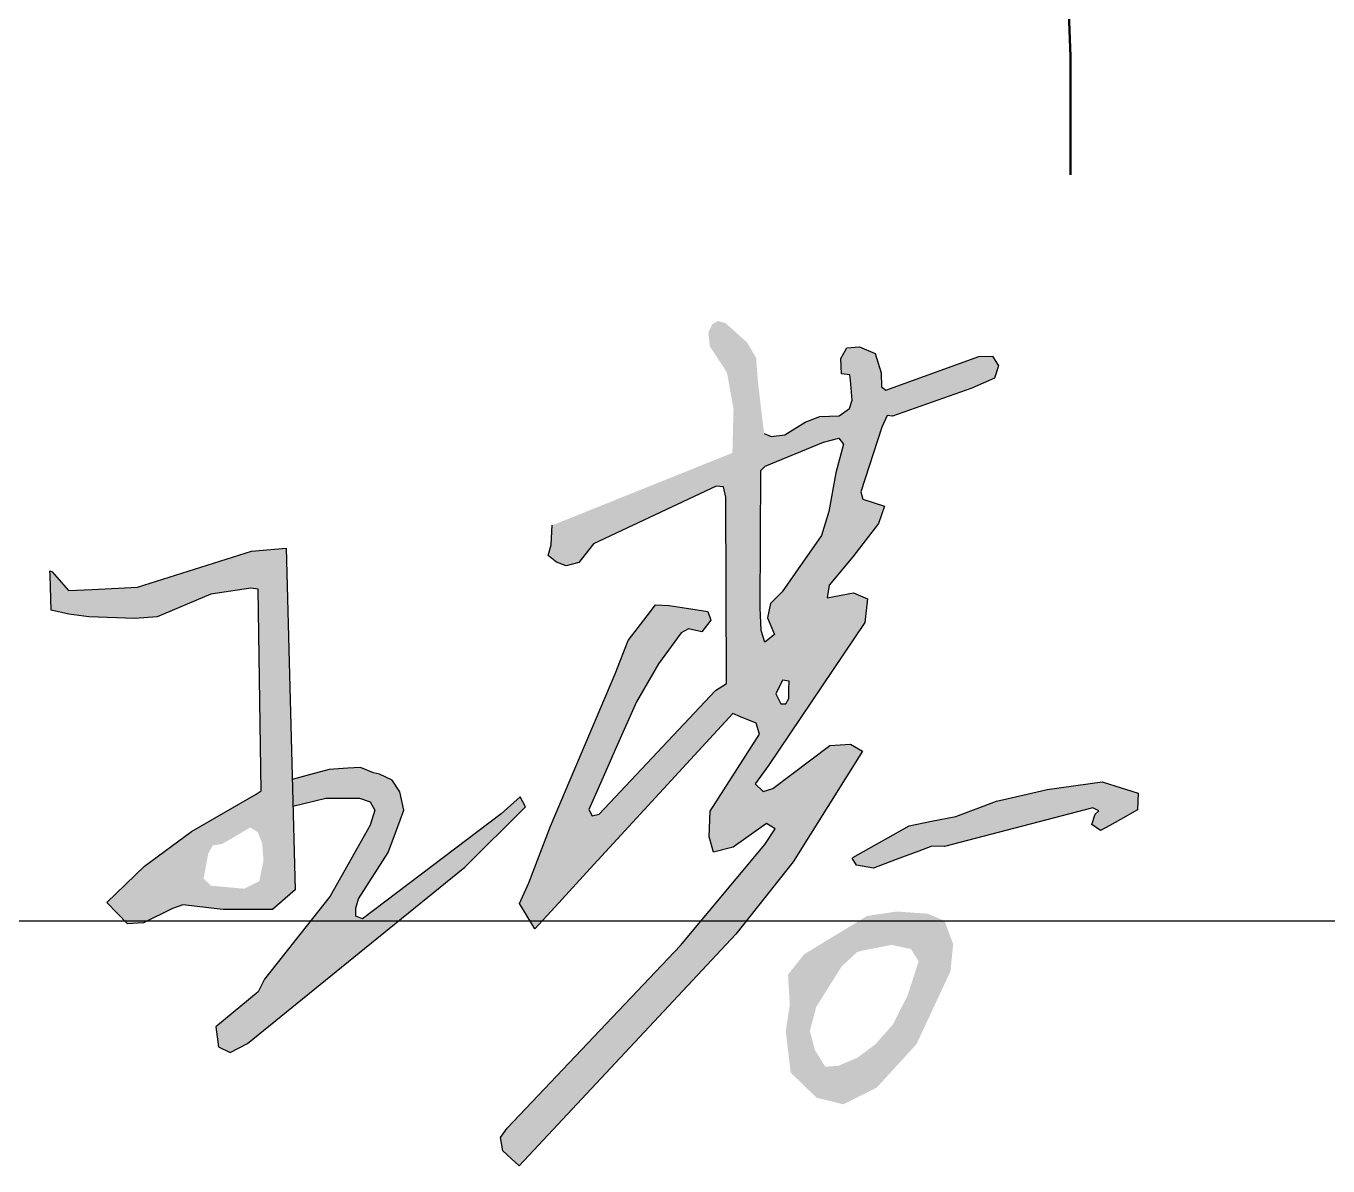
# Model space of a CAD drawing. Extents: x 5394041 to 5729212, y -433068 to -301615.
# Drawn here: x 5656450 to 5657371, y -417174 to -416367 of the extents above; entities that cross this region are included whole.
import ezdxf
from ezdxf.enums import TextEntityAlignment as Align

# ---------------------------------------------------------------- set-up
doc = ezdxf.new("R2010")
doc.units = 0
doc.header["$LTSCALE"] = 1000
doc.header["$MEASUREMENT"] = 0
doc.layers.get('0').update_dxf_attribs({"linetype": 'CONTINUOUS'})
doc.styles.add('sceie', font='sceie.shx', dxfattribs={"width": 0.7, "bigfont": 'sceic.shx'})

# ---------------------------------------------------------------- blocks, each defined once
blk = doc.blocks.new('签名')
h = blk.add_hatch(color=256)
h.dxf.hatch_style = 1
h.paths.add_polyline_path([(5484526.44, -514756.22), (5484501.87, -514758.21), (5484421.1, -514783.83), (5484388.97, -514785.29), (5484372.24, -514786.05), (5484360.87, -514772.84), (5484359.23, -514772.13), (5484359.33, -514775.31), (5484360.1, -514800.07), (5484372.6, -514802.95), (5484386.67, -514804.72), (5484419.23, -514805.84), (5484435.09, -514804.72), (5484473.21, -514788.59), (5484501.44, -514784.52), (5484506.66, -514785.1), (5484508.64, -514927.9), (5484505.16, -514930.28), (5484459.29, -514956.82), (5484426.03, -514981.22), (5484399.51, -515007), (5484414.07, -515022.08), (5484425.45, -515021.29), (5484445.84, -515011.23), (5484453.25, -515008.59), (5484481.62, -515011.85), (5484516.8, -515011.85), (5484532.72, -514997.92)])
h.paths.add_polyline_path([(5484500.95, -514953.93), (5484506.24, -514957.16), (5484509.48, -514965.11), (5484510.37, -514977.47), (5484507.42, -514991.88), (5484496.82, -514997.18), (5484473.27, -514995.12), (5484467.95, -514990.03), (5484469.74, -514980.41), (5484471.21, -514972.47), (5484474.45, -514966.58), (5484481.04, -514965.59), (5484492.41, -514958.93)], flags=16)
h.paths.add_polyline_path([(5484606.83, -514928.53), (5484601.55, -514920.33), (5484592.56, -514916.03), (5484588.21, -514915.24), (5484578.96, -514911.31), (5484570.11, -514911.9), (5484556.96, -514912.78), (5484543.55, -514916.42), (5484530.7, -514919.92), (5484531.18, -514938.75), (5484554.53, -514933.01), (5484569.65, -514933.01), (5484578.24, -514933.01), (5484585.95, -514935.68), (5484589.21, -514941.6), (5484585.95, -514952.26), (5484577.35, -514967.37), (5484557.58, -515002.49), (5484523.67, -515045.34), (5484511.15, -515061.15), (5484506.5, -515070.34), (5484476.74, -515095.09), (5484478.54, -515109.24), (5484486.68, -515113.16), (5484499.04, -515106.83), (5484581.94, -515039.6), (5484652.89, -514982.07), (5484695.96, -514939.23), (5484691.97, -514932.28), (5484678.6, -514944.11), (5484580.58, -515018.52), (5484575.67, -515016.68), (5484575.63, -515010.98), (5484577.56, -515004.36), (5484598.73, -514971.5), (5484604.55, -514955.78), (5484609.76, -514941.73)])
h.paths.add_polyline_path([(5484948.17, -514670.47), (5484951.91, -514662.3), (5484955.63, -514662.57), (5485011.8, -514642.92), (5485027.95, -514635.9), (5485030.76, -514627.13), (5485026.54, -514620.11), (5485016.72, -514620.47), (5484951.03, -514644.37), (5484947.88, -514641.89), (5484947.66, -514632), (5484943.36, -514618.24), (5484932.38, -514613.51), (5484923.34, -514614.37), (5484919.04, -514621.9), (5484919.47, -514632.65), (5484925.58, -514633.38), (5484925.93, -514637.16), (5484927.22, -514651.36), (5484925.28, -514657.16), (5484917.82, -514662.35), (5484904.28, -514662.89), (5484893.95, -514667.04), (5484879.47, -514675.89), (5484869.86, -514677.04), (5484864.77, -514674.99), (5484860.37, -514638.25), (5484859.14, -514621.47), (5484852.76, -514610.61), (5484844.19, -514602.85), (5484837.64, -514596.92), (5484832.11, -514595.28), (5484828.22, -514597.53), (5484825.35, -514603.26), (5484826.34, -514613.31), (5484830.67, -514619.84), (5484836.09, -514627.98), (5484838.61, -514632.47), (5484843.13, -514657.66), (5484842.32, -514688.72), (5484837.64, -514690.6), (5484714.8, -514739.96), (5484714.03, -514753.76), (5484712.01, -514761.35), (5484717.83, -514766.16), (5484724.67, -514768.69), (5484733.64, -514766.27), (5484737.84, -514760.84), (5484743.92, -514753), (5484830.95, -514712.29), (5484835.99, -514712.76), (5484837.72, -514719.95), (5484838.07, -514851.83), (5484830.34, -514857.01), (5484747.9, -514944.52), (5484743.17, -514945.7), (5484740.81, -514941.2), (5484748.34, -514924.04), (5484760.13, -514897.22), (5484774.33, -514864.9), (5484790.11, -514838.09), (5484806.17, -514816.03), (5484811.33, -514813.32), (5484820.67, -514815.29), (5484827.06, -514807.18), (5484824.95, -514801), (5484809.85, -514798.59), (5484797.57, -514796.62), (5484788, -514796.28), (5484782.08, -514803.99), (5484768.58, -514821.56), (5484759.42, -514845.09), (5484713.67, -514952.85), (5484698.16, -514993.15), (5484691.71, -515007.65), (5484702.48, -515025.58), (5484716.76, -515010.06), (5484741.64, -514983.02), (5484842.63, -514873.24), (5484848.09, -514875.5), (5484859.22, -514880.11), (5484861.53, -514887.78), (5484826.58, -514942.29), (5484825.95, -514960.54), (5484828.88, -514971.46), (5484842.79, -514967.72), (5484866.49, -514950.97), (5484872.71, -514954.8), (5484865.3, -514965.81), (5484805.69, -515037.53), (5484682.9, -515166.78), (5484678.18, -515173.31), (5484679.86, -515182.84), (5484685.63, -515188.24), (5484691.26, -515193.5), (5484844.73, -515029.41), (5484885.33, -514978.15), (5484934.41, -514899.81), (5484925.95, -514894.78), (5484911.19, -514895.95), (5484871.03, -514926.33), (5484864.22, -514928.38), (5484858.55, -514922.93), (5484867.86, -514910), (5484936.17, -514808.77), (5484937.96, -514791.95), (5484928.05, -514787.71), (5484909.53, -514791.28), (5484910.85, -514782.43), (5484927.57, -514762.16), (5484945.71, -514738.7), (5484950.12, -514726.51), (5484934.77, -514721.4), (5484933.22, -514716.28)])
h.paths.add_polyline_path([(5484865.53, -514698.13), (5484906.71, -514681.17), (5484917.67, -514678.17), (5484921.02, -514682.41), (5484915.55, -514702.89), (5484910.64, -514730.2), (5484905.48, -514747.09), (5484886.78, -514773.85), (5484877.63, -514786.96), (5484869.23, -514795.33), (5484867.24, -514805.51), (5484872.13, -514817.28), (5484865.24, -514822.74), (5484862.65, -514814.41), (5484862.07, -514798.33), (5484862.48, -514701.26)], flags=16)
h.paths.add_polyline_path([(5484877.76, -514849.52), (5484882.48, -514850.24), (5484882.38, -514855.91), (5484882.26, -514862.54), (5484880.25, -514866.33), (5484876.69, -514866.45), (5484873.02, -514859.35)], flags=16)
h.paths.add_polyline_path([(5485097.59, -514939.9), (5485101.71, -514942.06), (5485099.16, -514944.41), (5485096.81, -514951.85), (5485102.96, -514956.05), (5485109.56, -514952.38), (5485117.19, -514948.13), (5485129.14, -514941.47), (5485129.51, -514929.6), (5485113.08, -514924.43), (5485104.07, -514921.6), (5485065.14, -514927.06), (5485051.01, -514930.28), (5485029.29, -514935.24), (5485000.56, -514946.14), (5484983.36, -514949.51), (5484967.54, -514952.61), (5484927.21, -514975.48), (5484930.13, -514980.63), (5484942.33, -514982.66), (5484958.27, -514976.61), (5484974.3, -514970.54), (5484983.45, -514967.07), (5484992.59, -514967.38)])
h.paths.add_polyline_path([(5484998.63, -515036.39), (5484992.5, -515020.04), (5484980.74, -515014.93), (5484958.75, -515013.39), (5484937.78, -515016.46), (5484926.02, -515023.62), (5484909.39, -515033.73), (5484893.14, -515043.62), (5484881.7, -515058.01), (5484882.97, -515079.34), (5484880.11, -515097.82), (5484883.58, -515127.35), (5484901.99, -515145.24), (5484920.91, -515149.84), (5484944.43, -515138.09), (5484972.56, -515107.42), (5484983.29, -515084.43), (5484996.71, -515055.69)], flags=17)
h.paths.add_polyline_path([(5484974.16, -515048.54), (5484971.27, -515057.52), (5484966.3, -515072.97), (5484955.87, -515093.43), (5484943.36, -515107.53), (5484930.85, -515116.83), (5484917.38, -515122.6), (5484908.07, -515123.24), (5484900.69, -515111.38), (5484897.17, -515097.91), (5484901.66, -515080.92), (5484910.32, -515067.14), (5484919.72, -515052.18), (5484930.53, -515042.13), (5484935.02, -515040.85), (5484954.91, -515037), (5484968.7, -515039.89)], flags=16)
at = {"lineweight": 50}
for p, q in [((5485078.79, -514332.91), (5485081.63, -514408.18)), ((5485081.63, -514408.18), (5485081.63, -514491.84))]:
    blk.add_line(p, q, dxfattribs=at)
for points in [[(5484864.77, -514674.99), (5484869.86, -514677.04), (5484879.47, -514675.89), (5484893.95, -514667.04), (5484904.28, -514662.89), (5484917.82, -514662.35), (5484925.28, -514657.16), (5484927.22, -514651.36), (5484925.93, -514637.16), (5484925.58, -514633.38), (5484919.47, -514632.65), (5484919.04, -514621.9), (5484923.34, -514614.37), (5484932.38, -514613.51), (5484943.36, -514618.24), (5484947.66, -514632), (5484947.88, -514641.89), (5484951.03, -514644.37), (5485016.72, -514620.47), (5485026.54, -514620.11), (5485030.76, -514627.13), (5485027.95, -514635.9), (5485011.8, -514642.92), (5484955.63, -514662.57), (5484951.91, -514662.3), (5484948.17, -514670.47), (5484933.22, -514716.28), (5484934.77, -514721.4), (5484950.12, -514726.51), (5484945.71, -514738.7), (5484927.57, -514762.16), (5484910.85, -514782.43), (5484909.53, -514791.28), (5484928.05, -514787.71), (5484937.96, -514791.95), (5484936.17, -514808.77), (5484867.86, -514910), (5484858.55, -514922.93), (5484864.22, -514928.38), (5484871.03, -514926.33), (5484911.19, -514895.95), (5484925.95, -514894.78), (5484934.41, -514899.81), (5484885.33, -514978.15), (5484844.73, -515029.41), (5484691.26, -515193.5), (5484685.63, -515188.24), (5484679.86, -515182.84), (5484678.18, -515173.31), (5484682.9, -515166.78), (5484805.69, -515037.53), (5484865.3, -514965.81), (5484872.71, -514954.8), (5484866.49, -514950.97), (5484842.79, -514967.72), (5484828.88, -514971.46), (5484825.95, -514960.54), (5484826.58, -514942.29), (5484861.53, -514887.78), (5484859.22, -514880.11), (5484848.09, -514875.5), (5484842.63, -514873.24), (5484741.64, -514983.02), (5484716.76, -515010.06), (5484702.48, -515025.58), (5484691.71, -515007.65), (5484698.16, -514993.15), (5484713.67, -514952.85), (5484759.42, -514845.09), (5484768.58, -514821.56), (5484782.08, -514803.99), (5484788, -514796.28), (5484797.57, -514796.62), (5484809.85, -514798.59), (5484824.95, -514801), (5484827.06, -514807.18), (5484820.67, -514815.29), (5484811.33, -514813.32), (5484806.17, -514816.03), (5484790.11, -514838.09), (5484774.33, -514864.9), (5484760.13, -514897.22), (5484748.34, -514924.04), (5484740.81, -514941.2), (5484743.17, -514945.7), (5484747.9, -514944.52), (5484830.34, -514857.01), (5484838.07, -514851.83), (5484837.72, -514719.95), (5484835.99, -514712.76), (5484830.95, -514712.29), (5484743.92, -514753), (5484737.84, -514760.84), (5484733.64, -514766.27), (5484724.67, -514768.69), (5484717.83, -514766.16), (5484712.01, -514761.35), (5484714.03, -514753.76), (5484714.8, -514739.96)], [(5484865.53, -514698.13), (5484906.71, -514681.17), (5484917.67, -514678.17), (5484921.02, -514682.41), (5484915.55, -514702.89), (5484910.64, -514730.2), (5484905.48, -514747.09), (5484886.78, -514773.85), (5484877.63, -514786.96), (5484869.23, -514795.33), (5484867.24, -514805.51), (5484872.13, -514817.28), (5484865.24, -514822.74), (5484862.65, -514814.41), (5484862.07, -514798.33), (5484862.48, -514701.26), (5484865.53, -514698.13)], [(5484360.87, -514772.84), (5484372.24, -514786.05), (5484388.97, -514785.29), (5484421.1, -514783.83), (5484501.87, -514758.21), (5484526.44, -514756.22), (5484532.72, -514997.92), (5484516.8, -515011.85), (5484481.62, -515011.85), (5484453.25, -515008.59), (5484445.84, -515011.23), (5484425.45, -515021.29), (5484414.07, -515022.08), (5484399.51, -515007), (5484426.03, -514981.22), (5484459.29, -514956.82), (5484505.16, -514930.28), (5484508.64, -514927.9), (5484506.66, -514785.1), (5484501.44, -514784.52), (5484473.21, -514788.59), (5484435.09, -514804.72), (5484419.23, -514805.84), (5484386.67, -514804.72), (5484372.6, -514802.95), (5484360.1, -514800.07), (5484359.33, -514775.31), (5484359.23, -514772.13), (5484360.87, -514772.84)], [(5484877.76, -514849.52), (5484873.02, -514859.35), (5484876.69, -514866.45), (5484880.25, -514866.33), (5484882.26, -514862.54), (5484882.38, -514855.91), (5484882.48, -514850.24), (5484877.76, -514849.52)], [(5484531.18, -514938.75), (5484554.53, -514933.01), (5484569.65, -514933.01), (5484578.24, -514933.01), (5484585.95, -514935.68), (5484589.21, -514941.6), (5484585.95, -514952.26), (5484577.35, -514967.37), (5484557.58, -515002.49), (5484523.67, -515045.34), (5484511.15, -515061.15), (5484506.5, -515070.34), (5484476.74, -515095.09), (5484478.54, -515109.24), (5484486.68, -515113.16), (5484499.04, -515106.83), (5484581.94, -515039.6), (5484652.89, -514982.07), (5484695.96, -514939.23), (5484691.97, -514932.28), (5484678.6, -514944.11), (5484580.58, -515018.52), (5484575.67, -515016.68), (5484575.63, -515010.98), (5484577.56, -515004.36), (5484598.73, -514971.5), (5484604.55, -514955.78), (5484609.76, -514941.73), (5484606.83, -514928.53), (5484601.55, -514920.33), (5484592.56, -514916.03), (5484588.21, -514915.24), (5484578.96, -514911.31), (5484570.11, -514911.9), (5484556.96, -514912.78), (5484543.55, -514916.42), (5484530.7, -514919.92)], [(5484927.62, -514975.24), (5484967.54, -514952.61), (5484983.36, -514949.51), (5485000.56, -514946.14), (5485029.29, -514935.24), (5485051.01, -514930.28), (5485065.14, -514927.06), (5485104.07, -514921.6), (5485113.08, -514924.43), (5485129.51, -514929.6), (5485129.14, -514941.47), (5485117.19, -514948.13), (5485109.56, -514952.38), (5485102.96, -514956.05), (5485096.81, -514951.85), (5485099.16, -514944.41), (5485101.71, -514942.06), (5485097.59, -514939.9), (5484992.59, -514967.38), (5484983.45, -514967.07), (5484974.3, -514970.54), (5484958.27, -514976.61), (5484942.33, -514982.66), (5484930.13, -514980.63), (5484927.21, -514975.48)]]:
    blk.add_lwpolyline(points)
at = {"style": 'sceie', "width": 0.8}
for p in [(5486670.08, -514110.99), (5486631.01, -514761.59), (5486657.05, -515425.21), (5486696.12, -516075.82), (5486709.14, -516674.38)]:
    blk.add_attdef('2020.4.26', text='', height=350, dxfattribs=at).set_placement(p, align=Align.MIDDLE)

msp = doc.modelspace()

# ---------------------------------------------------------------- linework, layer by layer
msp.add_line((5654287.09, -417000.56), (5659787.09, -417000.56))

# ---------------------------------------------------------------- block references
at = {"color": 0}
msp.add_blockref('签名', (172107.51, 98019.37), dxfattribs=at)

doc.saveas('drawing.dxf')
